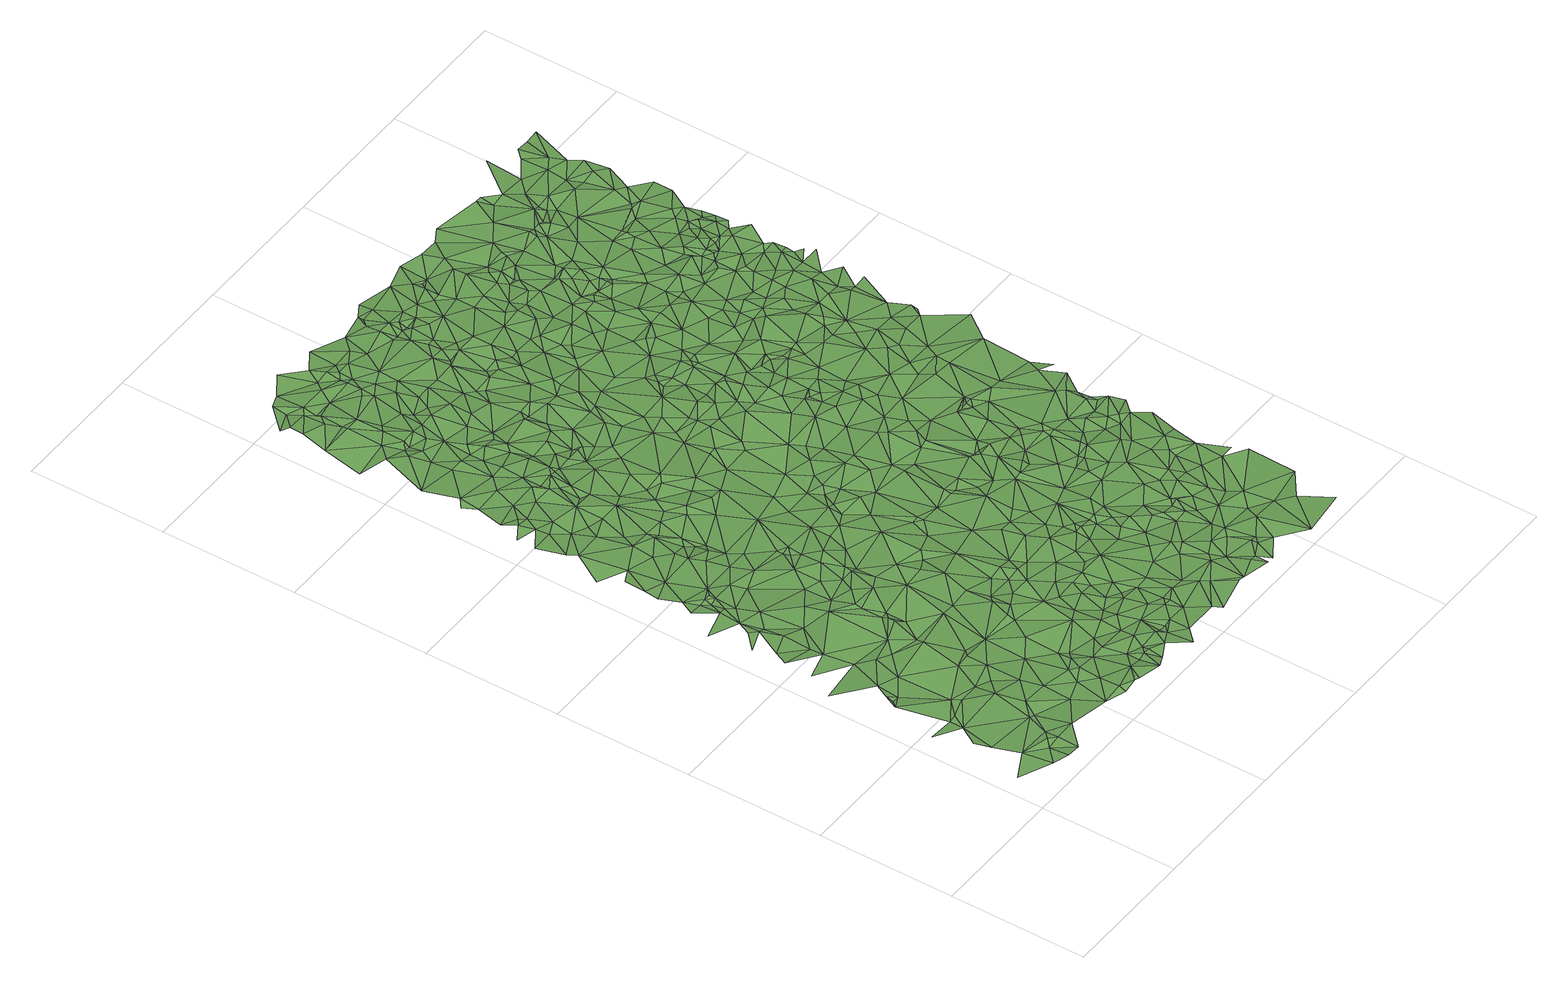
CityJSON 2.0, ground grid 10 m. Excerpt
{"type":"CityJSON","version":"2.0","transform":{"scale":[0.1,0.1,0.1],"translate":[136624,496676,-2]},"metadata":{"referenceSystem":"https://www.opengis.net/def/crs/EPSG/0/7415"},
"CityObjects":{
"plantcover1":{"type":"PlantCover","attributes":{"3df_class":"Forest","bgt_fysiekvoorkomen":"grasland agrarisch","bgt_status":"bestaand","identificatienamespace":"NL.IMGeo","begroeidterreindeeloptalud":"false","relatievehoogteligging":0,"aantal_punten":0},"geometry":[{"type":"MultiSurface","lod":"1","boundaries":[[[0,1,2]],[[2,3,0]],[[4,5,6]],[[7,3,2]],[[5,8,9]],[[3,10,0]],[[4,0,11]],[[12,3,7]],[[10,13,0]],[[4,11,5]],[[5,14,8]],[[15,3,12]],[[3,15,10]],[[11,0,13]],[[16,17,18]],[[15,13,10]],[[16,8,19]],[[16,20,17]],[[14,19,8]],[[21,14,5]],[[22,15,12]],[[17,20,18]],[[20,16,19]],[[22,13,15]],[[18,20,23]],[[21,19,14]],[[5,11,24]],[[25,23,26]],[[27,11,13]],[[21,5,24]],[[27,13,22]],[[23,20,28]],[[20,19,28]],[[29,11,27]],[[30,19,21]],[[24,11,29]],[[31,32,26]],[[33,34,35]],[[36,23,28]],[[22,37,27]],[[30,21,24]],[[26,23,36]],[[31,34,33]],[[27,37,29]],[[38,28,19]],[[30,38,19]],[[34,39,35]],[[40,41,42]],[[30,24,43]],[[44,24,29]],[[37,22,45]],[[42,35,39]],[[36,28,46]],[[29,37,47]],[[44,43,24]],[[48,34,31]],[[49,50,51]],[[42,49,40]],[[52,31,26]],[[44,29,47]],[[39,53,42]],[[52,26,36]],[[48,39,34]],[[54,30,43]],[[49,42,53]],[[46,28,55]],[[54,38,30]],[[55,28,38]],[[48,53,39]],[[52,36,46]],[[44,54,43]],[[56,37,45]],[[50,57,58]],[[47,37,56]],[[59,50,49]],[[60,49,53]],[[58,57,61]],[[49,62,59]],[[48,60,53]],[[31,63,48]],[[64,57,50]],[[64,50,59]],[[60,62,49]],[[54,65,38]],[[52,63,31]],[[61,57,66]],[[67,44,47]],[[68,69,45]],[[56,45,70]],[[64,66,57]],[[52,46,71]],[[61,72,73]],[[45,69,70]],[[67,54,44]],[[74,47,56]],[[73,72,75]],[[59,76,64]],[[76,59,62]],[[46,55,71]],[[65,77,38]],[[66,64,76]],[[77,55,38]],[[66,78,61]],[[75,79,80]],[[67,47,74]],[[66,76,81]],[[82,60,48]],[[83,69,68]],[[78,72,61]],[[72,79,75]],[[66,81,78]],[[54,84,65]],[[70,85,56]],[[56,85,74]],[[60,86,62]],[[78,81,76]],[[62,87,76]],[[79,88,89]],[[48,63,82]],[[90,52,71]],[[77,65,84]],[[54,67,84]],[[91,70,69]],[[76,87,78]],[[92,63,52]],[[90,93,52]],[[69,83,91]],[[85,94,74]],[[86,87,62]],[[93,92,52]],[[95,67,74]],[[90,71,96]],[[85,70,97]],[[98,60,82]],[[71,55,99]],[[99,55,77]],[[95,74,94]],[[91,83,100]],[[79,72,101]],[[60,98,86]],[[63,102,82]],[[72,78,103]],[[90,96,93]],[[85,97,94]],[[91,97,70]],[[104,105,106]],[[92,107,63]],[[108,84,67]],[[96,71,99]],[[79,109,88]],[[108,67,95]],[[110,92,93]],[[84,99,77]],[[110,93,96]],[[107,111,63]],[[63,111,102]],[[78,87,112]],[[94,113,95]],[[88,114,106]],[[100,115,91]],[[110,107,92]],[[102,98,82]],[[94,97,113]],[[79,101,109]],[[72,116,101]],[[87,86,117]],[[118,105,104]],[[104,106,114]],[[72,103,116]],[[103,78,119]],[[120,121,118]],[[112,119,78]],[[91,122,97]],[[123,91,115]],[[88,109,124]],[[88,124,114]],[[111,125,102]],[[87,117,112]],[[123,122,91]],[[126,84,108]],[[107,110,127]],[[128,113,97]],[[129,130,120]],[[107,127,111]],[[131,98,102]],[[132,86,98]],[[122,133,97]],[[134,123,115]],[[110,96,135]],[[136,99,84]],[[137,95,113]],[[138,118,104]],[[139,120,118]],[[117,86,132]],[[97,133,128]],[[137,108,95]],[[138,104,114]],[[120,139,129]],[[134,115,140]],[[134,122,123]],[[126,141,84]],[[125,111,127]],[[102,125,142]],[[101,143,109]],[[142,131,102]],[[135,96,99]],[[139,118,138]],[[144,124,109]],[[116,143,101]],[[145,130,129]],[[146,103,119]],[[131,132,98]],[[145,147,130]],[[103,148,116]],[[149,114,124]],[[150,122,134]],[[151,147,152]],[[141,153,84]],[[84,153,136]],[[154,119,112]],[[155,134,140]],[[128,137,113]],[[156,112,117]],[[133,122,157]],[[109,158,144]],[[155,150,134]],[[139,145,129]],[[127,110,135]],[[137,126,108]],[[103,159,148]],[[143,158,109]],[[143,116,148]],[[159,103,146]],[[144,160,124]],[[146,119,154]],[[157,122,150]],[[124,160,149]],[[133,161,128]],[[162,155,140]],[[138,114,163]],[[154,112,156]],[[139,138,164]],[[135,99,136]],[[162,150,155]],[[163,114,149]],[[127,165,125]],[[152,147,166]],[[125,165,142]],[[132,167,117]],[[131,168,132]],[[142,168,131]],[[157,161,133]],[[126,169,141]],[[164,145,139]],[[170,143,148]],[[166,147,145]],[[171,158,143]],[[117,172,156]],[[159,170,148]],[[173,146,154]],[[159,146,173]],[[171,143,170]],[[162,174,150]],[[164,138,163]],[[141,169,153]],[[160,163,149]],[[170,159,173]],[[157,150,174]],[[172,117,167]],[[137,128,175]],[[176,127,135]],[[152,177,178]],[[179,144,158]],[[165,127,176]],[[128,161,175]],[[136,153,180]],[[165,181,142]],[[181,168,142]],[[144,179,160]],[[182,167,132]],[[168,183,132]],[[184,126,137]],[[171,185,158]],[[183,182,132]],[[126,184,169]],[[185,171,170]],[[186,187,162]],[[153,169,188]],[[135,136,189]],[[187,174,162]],[[190,152,166]],[[165,176,191]],[[192,145,164]],[[191,181,165]],[[153,188,180]],[[157,193,161]],[[136,180,189]],[[192,166,145]],[[160,179,163]],[[175,194,137]],[[158,185,179]],[[174,193,157]],[[170,173,195]],[[182,196,167]],[[135,197,176]],[[198,173,154]],[[156,199,154]],[[161,200,175]],[[181,201,168]],[[177,152,190]],[[183,196,182]],[[169,202,188]],[[203,178,204]],[[196,172,167]],[[205,164,163]],[[206,174,187]],[[194,184,137]],[[168,201,183]],[[176,197,191]],[[207,208,209]],[[210,178,177]],[[187,186,211]],[[184,202,169]],[[195,185,170]],[[200,161,193]],[[193,174,206]],[[178,210,204]],[[209,208,203]],[[191,212,181]],[[172,199,156]],[[213,206,187]],[[192,164,205]],[[135,214,197]],[[215,194,175]],[[214,135,189]],[[215,175,200]],[[188,216,180]],[[163,179,217]],[[181,212,201]],[[193,206,213]],[[218,163,217]],[[218,219,163]],[[219,205,163]],[[192,220,166]],[[187,221,213]],[[221,187,211]],[[179,185,222]],[[220,190,166]],[[194,223,184]],[[224,188,202]],[[196,199,172]],[[195,173,198]],[[180,216,189]],[[221,193,213]],[[225,192,205]],[[154,199,198]],[[222,185,195]],[[226,196,183]],[[184,227,202]],[[228,203,204]],[[220,192,225]],[[229,194,215]],[[177,190,230]],[[201,226,183]],[[224,216,188]],[[231,207,232]],[[233,217,179]],[[177,230,210]],[[234,218,217]],[[235,200,193]],[[219,218,234]],[[236,197,214]],[[229,223,194]],[[237,215,200]],[[236,214,189]],[[209,203,228]],[[179,222,238]],[[239,225,205]],[[207,209,240]],[[210,241,204]],[[239,205,219]],[[197,242,191]],[[243,201,212]],[[221,244,193]],[[179,238,233]],[[223,245,184]],[[246,190,220]],[[227,224,202]],[[239,220,225]],[[247,221,211]],[[222,195,248]],[[204,241,228]],[[212,191,242]],[[239,219,234]],[[207,249,232]],[[215,250,229]],[[251,252,253]],[[249,207,240]],[[254,230,190]],[[245,227,184]],[[200,235,237]],[[199,196,226]],[[215,237,250]],[[255,253,231]],[[195,198,248]],[[254,190,246]],[[238,222,248]],[[193,244,235]],[[197,236,256]],[[216,257,189]],[[226,201,243]],[[209,228,258]],[[241,259,228]],[[189,257,236]],[[229,260,223]],[[210,230,261]],[[224,262,216]],[[234,217,263]],[[239,234,264]],[[265,220,239]],[[232,255,231]],[[217,233,263]],[[247,244,221]],[[228,259,258]],[[210,261,241]],[[251,266,252]],[[267,246,220]],[[268,247,211]],[[269,233,238]],[[260,245,223]],[[224,227,270]],[[254,271,230]],[[251,253,255]],[[272,209,258]],[[212,273,243]],[[240,209,272]],[[256,242,197]],[[274,229,250]],[[275,248,198]],[[276,250,237]],[[264,234,277]],[[259,241,278]],[[265,239,264]],[[265,267,220]],[[262,257,216]],[[262,224,270]],[[261,230,271]],[[236,257,256]],[[279,238,248]],[[260,229,274]],[[235,244,280]],[[281,254,246]],[[232,249,282]],[[259,283,258]],[[263,277,234]],[[244,247,284]],[[273,212,242]],[[285,198,199]],[[235,286,237]],[[255,232,282]],[[265,264,277]],[[261,278,241]],[[226,243,273]],[[287,233,269]],[[240,288,249]],[[244,284,280]],[[276,289,250]],[[258,283,272]],[[254,290,271]],[[281,246,267]],[[289,274,250]],[[288,240,272]],[[283,259,278]],[[269,238,291]],[[292,199,226]],[[293,270,227]],[[275,279,248]],[[286,276,237]],[[251,255,294]],[[233,287,263]],[[295,227,245]],[[294,266,251]],[[255,282,296]],[[249,288,282]],[[262,270,297]],[[280,286,235]],[[298,245,260]],[[285,275,198]],[[271,299,261]],[[297,257,262]],[[300,267,265]],[[291,238,279]],[[294,255,296]],[[254,281,290]],[[298,260,274]],[[290,299,271]],[[301,272,283]],[[288,272,301]],[[284,247,302]],[[257,303,256]],[[304,265,277]],[[302,280,284]],[[295,293,227]],[[286,289,276]],[[297,270,293]],[[300,281,267]],[[274,289,298]],[[256,303,242]],[[266,294,305]],[[304,300,265]],[[263,306,277]],[[298,295,245]],[[307,278,261]],[[199,292,308]],[[226,273,309]],[[278,307,283]],[[282,310,296]],[[280,302,286]],[[269,291,311]],[[285,279,275]],[[269,311,287]],[[285,199,308]],[[282,288,310]],[[268,312,247]],[[277,306,313]],[[292,226,309]],[[296,310,294]],[[314,290,281]],[[290,315,299]],[[277,313,304]],[[314,281,300]],[[316,301,283]],[[261,299,317]],[[318,273,242]],[[319,289,286]],[[302,247,312]],[[320,291,279]],[[290,314,315]],[[297,321,257]],[[309,273,322]],[[323,324,268]],[[287,325,263]],[[302,319,286]],[[307,316,283]],[[320,279,285]],[[273,318,322]],[[311,291,320]],[[263,325,306]],[[301,326,288]],[[327,314,300]],[[321,303,257]],[[305,294,328]],[[307,261,329]],[[330,299,315]],[[303,331,242]],[[332,295,298]],[[304,327,300]],[[298,289,333]],[[306,334,313]],[[325,287,311]],[[313,335,304]],[[328,294,310]],[[317,299,330]],[[336,297,293]],[[331,318,242]],[[317,329,261]],[[288,337,310]],[[330,315,314]],[[338,319,302]],[[319,333,289]],[[324,312,268]],[[313,334,335]],[[307,339,316]],[[316,326,301]],[[340,292,309]],[[322,341,309]],[[308,292,340]],[[333,332,298]],[[342,293,295]],[[312,338,302]],[[335,327,304]],[[334,306,343]],[[329,339,307]],[[332,344,295]],[[303,345,331]],[[326,337,288]],[[320,285,346]],[[346,285,308]],[[347,324,323]],[[321,297,348]],[[303,321,345]],[[325,349,306]],[[327,350,314]],[[306,351,343]],[[352,305,328]],[[334,343,335]],[[318,353,322]],[[318,331,354]],[[341,355,309]],[[352,356,305]],[[322,353,341]],[[336,348,297]],[[306,349,351]],[[357,319,338]],[[314,358,330]],[[344,342,295]],[[333,344,332]],[[342,336,293]],[[345,354,331]],[[329,359,339]],[[330,360,317]],[[350,327,335]],[[355,340,309]],[[337,361,310]],[[339,362,316]],[[363,328,310]],[[357,333,319]],[[311,320,364]],[[329,317,365]],[[350,358,314]],[[366,308,340]],[[362,326,316]],[[343,367,335]],[[363,310,361]],[[368,325,311]],[[369,338,312]],[[354,370,318]],[[339,359,371]],[[365,317,360]],[[329,365,359]],[[341,372,355]],[[326,361,337]],[[346,308,366]],[[321,373,345]],[[351,367,343]],[[345,373,354]],[[352,328,374]],[[335,367,350]],[[369,312,324]],[[375,340,355]],[[353,372,341]],[[376,324,347]],[[377,320,346]],[[370,353,318]],[[378,344,333]],[[339,371,362]],[[352,379,356]],[[363,374,328]],[[338,380,357]],[[360,330,381]],[[382,321,348]],[[349,325,368]],[[344,383,342]],[[358,384,330]],[[375,355,372]],[[326,385,361]],[[382,348,336]],[[333,357,386]],[[324,376,369]],[[349,387,351]],[[388,340,375]],[[389,352,374]],[[362,385,326]],[[350,390,358]],[[373,370,354]],[[380,338,369]],[[352,389,379]],[[367,390,350]],[[342,391,336]],[[392,363,361]],[[364,320,377]],[[388,366,340]],[[330,384,381]],[[378,383,344]],[[311,364,368]],[[393,359,365]],[[372,353,370]],[[374,363,392]],[[359,393,371]],[[378,333,394]],[[392,361,385]],[[351,387,367]],[[391,382,336]],[[390,395,358]],[[394,333,386]],[[360,396,365]],[[389,374,397]],[[397,374,392]],[[398,362,371]],[[383,399,342]],[[321,400,373]],[[399,391,342]],[[395,384,358]],[[401,377,346]],[[400,321,382]],[[402,346,366]],[[398,385,362]],[[360,381,396]],[[403,379,389]],[[404,357,380]],[[405,387,349]],[[404,386,357]],[[368,405,349]],[[376,406,369]],[[371,393,398]],[[367,407,390]],[[389,397,403]],[[408,375,372]],[[409,383,378]],[[410,392,385]],[[365,396,393]],[[401,346,402]],[[407,395,390]],[[411,397,392]],[[380,369,412]],[[413,366,388]],[[408,388,375]],[[364,377,401]],[[370,414,372]],[[391,415,382]],[[416,406,376]],[[395,417,384]],[[383,418,399]],[[410,385,398]],[[416,376,419]],[[384,417,381]],[[409,418,383]],[[379,403,420]],[[394,421,378]],[[412,369,406]],[[373,422,370]],[[387,423,367]],[[410,411,392]],[[411,403,397]],[[409,378,421]],[[415,424,382]],[[425,426,373]],[[427,394,386]],[[428,380,412]],[[381,429,396]],[[382,424,400]],[[430,398,393]],[[400,425,373]],[[417,395,407]],[[380,428,404]],[[367,423,407]],[[393,396,430]],[[431,368,364]],[[404,427,386]],[[381,417,432]],[[381,432,429]],[[433,391,399]],[[409,434,418]],[[372,414,408]],[[435,402,366]],[[373,426,422]],[[408,413,388]],[[436,401,402]],[[437,421,394]],[[438,406,416]],[[366,413,435]],[[394,427,437]],[[439,412,406]],[[387,405,440]],[[433,399,418]],[[419,438,416]],[[401,441,364]],[[409,421,434]],[[442,405,368]],[[433,415,391]],[[428,412,439]],[[411,443,403]],[[444,426,425]],[[370,445,414]],[[443,420,403]],[[423,387,440]],[[444,425,400]],[[446,411,410]],[[368,431,447]],[[422,445,370]],[[441,401,436]],[[418,434,433]],[[448,417,407]],[[449,431,364]],[[450,410,398]],[[451,396,429]],[[442,440,405]],[[452,406,438]],[[430,396,451]],[[434,421,453]],[[407,423,448]],[[436,402,435]],[[442,368,447]],[[454,421,437]],[[398,430,450]],[[432,455,429]],[[456,439,406]],[[428,457,404]],[[458,432,417]],[[459,444,400]],[[460,437,427]],[[446,443,411]],[[461,462,438]],[[463,426,444]],[[427,404,457]],[[364,441,449]],[[453,421,454]],[[413,408,464]],[[415,465,424]],[[434,453,433]],[[466,408,414]],[[460,454,437]],[[458,417,448]],[[452,456,406]],[[424,465,400]],[[435,413,467]],[[440,468,423]],[[447,431,469]],[[426,470,422]],[[429,455,451]],[[463,444,459]],[[439,471,428]],[[438,462,452]],[[413,464,467]],[[423,468,448]],[[443,472,420]],[[466,414,445]],[[458,455,432]],[[449,469,431]],[[473,459,400]],[[427,474,460]],[[463,470,426]],[[466,464,408]],[[433,465,415]],[[453,454,475]],[[476,446,410]],[[436,477,441]],[[450,430,451]],[[461,478,462]],[[433,453,479]],[[445,422,470]],[[454,460,475]],[[480,439,456]],[[440,442,481]],[[427,457,474]],[[446,472,443]],[[457,428,471]],[[473,463,459]],[[453,475,479]],[[482,452,462]],[[473,400,465]],[[447,483,442]],[[441,477,449]],[[482,456,452]],[[450,484,410]],[[468,485,448]],[[468,440,481]],[[435,486,436]],[[448,487,458]],[[471,439,480]],[[488,451,455]],[[458,489,455]],[[482,480,456]],[[482,462,478]],[[485,487,448]],[[483,447,469]],[[460,490,475]],[[488,455,489]],[[476,410,484]],[[474,490,460]],[[491,433,479]],[[436,486,477]],[[450,451,492]],[[493,474,457]],[[442,483,481]],[[469,449,494]],[[491,465,433]],[[446,495,472]],[[496,466,445]],[[435,467,497]],[[470,498,445]],[[493,490,474]],[[488,499,451]],[[458,487,500]],[[458,500,489]],[[467,464,497]],[[501,464,466]],[[502,463,473]],[[463,502,470]],[[477,503,449]],[[499,492,451]],[[457,504,493]],[[471,504,457]],[[495,446,476]],[[505,450,492]],[[489,506,488]],[[469,494,483]],[[507,480,482]],[[482,478,507]],[[508,485,468]],[[449,503,494]],[[475,509,479]],[[510,490,493]],[[506,499,488]],[[481,508,468]],[[511,465,491]],[[471,480,512]],[[489,500,506]],[[493,504,510]],[[513,450,505]],[[513,484,450]],[[499,505,492]],[[486,435,514]],[[471,515,504]],[[508,487,485]],[[516,473,465]],[[475,490,517]],[[518,472,495]],[[498,519,445]],[[491,479,509]],[[470,502,498]],[[514,435,497]],[[501,466,496]],[[496,445,519]],[[520,502,473]],[[521,476,484]],[[478,522,507]],[[477,486,523]],[[515,471,512]],[[521,495,476]],[[524,481,483]],[[477,523,503]],[[497,464,501]],[[525,490,510]],[[511,516,465]],[[506,500,526]],[[527,510,504]],[[504,515,527]],[[520,473,516]],[[518,528,472]],[[529,505,499]],[[487,530,500]],[[531,513,505]],[[480,507,532]],[[531,484,513]],[[511,491,533]],[[481,534,508]],[[475,517,509]],[[521,484,535]],[[499,506,536]],[[512,480,532]],[[481,524,534]],[[494,537,483]],[[531,505,529]],[[510,527,525]],[[494,503,538]],[[539,495,521]],[[540,541,483]],[[518,495,539]],[[490,525,517]],[[506,526,536]],[[542,498,502]],[[543,526,500]],[[484,531,544]],[[530,487,508]],[[535,484,544]],[[483,541,524]],[[545,546,511]],[[491,509,547]],[[537,540,483]],[[516,511,546]],[[515,548,527]],[[539,521,535]],[[514,549,486]],[[550,502,520]],[[549,523,486]],[[542,502,550]],[[533,545,511]],[[512,548,515]],[[529,499,551]],[[552,518,539]],[[553,491,547]],[[552,528,518]],[[494,538,537]],[[533,491,553]],[[525,527,548]],[[551,499,536]],[[500,530,543]],[[554,498,542]],[[536,526,543]],[[519,498,554]],[[535,544,555]],[[550,520,556]],[[535,557,539]],[[503,523,558]],[[503,558,538]],[[557,535,555]],[[540,559,541]],[[520,516,560]],[[522,561,507]],[[562,544,531]],[[563,524,541]],[[550,564,542]],[[565,501,496]],[[560,556,520]],[[539,566,552]],[[537,559,540]],[[497,501,567]],[[545,568,546]],[[525,569,517]],[[566,528,552]],[[531,529,570]],[[571,514,497]],[[519,565,496]],[[546,568,516]],[[572,530,508]],[[541,559,563]],[[573,549,514]],[[525,548,574]],[[512,575,548]],[[507,561,532]],[[576,508,534]],[[564,550,556]],[[533,568,545]],[[558,537,538]],[[555,544,577]],[[578,523,549]],[[532,579,512]],[[555,577,557]],[[557,580,539]],[[570,529,551]],[[547,509,581]],[[519,554,582]],[[574,569,525]],[[517,583,509]],[[577,544,562]],[[560,564,556]],[[572,508,576]],[[584,558,523]],[[570,562,531]],[[566,585,528]],[[524,586,534]],[[587,575,512]],[[536,543,588]],[[543,530,589]],[[566,539,580]],[[573,514,571]],[[554,542,590]],[[553,547,591]],[[592,497,567]],[[572,593,530]],[[533,553,594]],[[512,579,587]],[[536,588,551]],[[584,523,578]],[[571,497,592]],[[565,519,582]],[[516,595,560]],[[575,574,548]],[[564,590,542]],[[596,549,573]],[[557,577,580]],[[522,597,561]],[[568,595,516]],[[517,569,583]],[[586,524,563]],[[596,578,549]],[[537,598,559]],[[532,561,579]],[[501,599,567]],[[581,509,583]],[[558,598,537]],[[547,581,591]],[[599,501,565]],[[600,563,559]],[[577,562,570]],[[576,534,586]],[[564,560,595]],[[601,593,572]],[[588,543,589]],[[553,591,594]],[[582,554,590]],[[602,530,593]],[[601,572,576]],[[602,589,530]],[[584,603,558]],[[574,604,569]],[[568,533,605]],[[606,571,592]],[[597,522,607]],[[574,575,608]],[[578,603,584]],[[569,604,583]],[[580,577,609]],[[603,598,558]],[[610,573,571]],[[605,533,594]],[[559,598,600]],[[609,577,570]],[[563,600,586]],[[606,592,611]],[[610,571,606]],[[592,567,612]],[[595,568,613]],[[574,608,604]],[[570,551,614]],[[587,615,575]],[[566,616,585]],[[596,617,578]],[[618,596,573]],[[591,581,619]],[[580,616,566]],[[565,582,620]],[[594,591,619]],[[614,551,588]],[[617,603,578]],[[595,621,564]],[[564,622,590]],[[606,611,610]],[[612,567,599]],[[611,592,612]],[[575,615,608]],[[598,603,623]],[[610,618,573]],[[613,568,624]],[[601,576,625]],[[602,626,589]],[[582,590,620]],[[627,593,601]],[[588,589,626]],[[599,565,628]],[[593,627,602]],[[600,598,629]],[[605,624,568]],[[581,583,630]],[[609,570,631]],[[594,619,632]],[[623,629,598]],[[609,616,580]],[[579,633,587]],[[634,617,596]],[[621,622,564]],[[635,595,613]],[[605,594,632]],[[583,604,636]],[[586,637,576]],[[561,638,579]],[[634,596,618]],[[565,620,628]],[[608,639,604]],[[640,610,611]],[[581,630,619]],[[597,638,561]],[[595,635,621]],[[600,641,586]],[[642,629,623]],[[640,611,612]],[[601,625,627]],[[641,600,629]],[[635,613,624]],[[643,623,603]],[[643,603,617]],[[631,570,644]],[[640,618,610]],[[625,576,645]],[[646,614,588]],[[615,587,633]],[[599,647,612]],[[644,570,614]],[[626,648,588]],[[608,615,639]],[[637,645,576]],[[648,646,588]],[[626,602,649]],[[632,650,605]],[[617,651,652]],[[634,651,617]],[[599,628,647]],[[641,629,642]],[[609,631,653]],[[624,605,650]],[[602,627,649]],[[619,654,632]],[[636,655,583]],[[636,604,656]],[[657,637,586]],[[604,639,656]],[[583,655,630]],[[643,642,623]],[[652,643,617]],[[635,624,658]],[[586,641,659]],[[616,609,660]],[[661,590,622]],[[590,661,620]],[[659,657,586]],[[662,640,612]],[[650,658,624]],[[650,632,654]],[[621,663,622]],[[660,609,653]],[[662,612,647]],[[664,631,644]],[[653,631,664]],[[665,634,618]],[[618,640,666]],[[667,614,646]],[[663,668,622]],[[619,630,669]],[[621,635,670]],[[671,651,634]],[[672,652,651]],[[646,648,673]],[[674,641,642]],[[654,619,669]],[[648,626,675]],[[633,579,676]],[[644,614,667]],[[635,658,670]],[[579,638,676]],[[625,677,627]],[[678,639,615]],[[626,649,675]],[[643,652,672]],[[668,661,622]],[[679,628,620]],[[643,674,642]],[[666,640,662]],[[668,663,680]],[[673,667,646]],[[681,658,650]],[[666,665,618]],[[621,670,663]],[[625,645,677]],[[647,628,679]],[[665,671,634]],[[650,654,681]],[[657,682,637]],[[678,656,639]],[[615,633,678]],[[671,672,651]],[[656,683,636]],[[653,664,684]],[[673,648,675]],[[682,645,637]],[[685,660,653]],[[686,659,641]],[[655,636,683]],[[680,661,668]],[[627,687,649]],[[663,688,680]],[[679,662,647]],[[659,682,657]],[[655,689,630]],[[686,641,674]],[[616,660,690]],[[685,653,684]],[[670,688,663]],[[664,644,691]],[[692,654,669]],[[688,661,680]],[[660,685,684]],[[693,672,671]],[[669,630,689]],[[693,671,665]],[[656,678,683]],[[677,687,627]],[[681,654,692]],[[667,694,644]],[[661,695,620]],[[696,674,643]],[[697,679,620]],[[672,698,643]],[[667,673,699]],[[677,645,700]],[[686,682,659]],[[675,649,701]],[[665,666,702]],[[673,675,703]],[[678,633,704]],[[700,645,682]],[[690,660,684]],[[691,684,664]],[[705,672,693]],[[705,693,665]],[[620,695,697]],[[649,687,701]],[[692,669,706]],[[707,666,662]],[[688,708,661]],[[658,709,670]],[[681,709,658]],[[696,643,698]],[[670,708,688]],[[683,710,655]],[[705,665,702]],[[706,669,689]],[[691,644,694]],[[689,655,710]],[[681,692,711]],[[694,667,699]],[[712,683,678]],[[705,698,672]],[[713,673,703]],[[707,662,679]],[[699,673,713]],[[703,675,701]],[[677,714,687]],[[714,677,700]],[[674,696,715]],[[716,702,666]],[[686,717,682]],[[686,674,718]],[[711,692,706]],[[682,719,700]],[[706,689,720]],[[705,702,721]],[[684,722,690]],[[714,723,687]],[[681,711,724]],[[679,697,725]],[[670,709,708]],[[717,719,682]],[[698,705,721]],[[689,710,720]],[[718,674,715]],[[691,726,684]],[[703,701,727]],[[712,728,683]],[[729,694,699]],[[703,727,713]],[[707,716,666]],[[708,730,661]],[[731,714,700]],[[695,661,730]],[[702,716,721]],[[731,700,719]],[[728,710,683]],[[701,687,732]],[[686,733,717]],[[699,713,734]],[[726,722,684]],[[735,723,714]],[[687,723,732]],[[681,724,736]],[[681,736,709]],[[713,727,737]],[[738,696,698]],[[739,691,694]],[[734,729,699]],[[711,706,740]],[[706,720,740]],[[731,735,714]],[[741,679,725]],[[739,694,729]],[[734,713,737]],[[697,695,742]],[[733,719,717]],[[715,696,738]],[[708,709,743]],[[701,744,727]],[[745,723,735]],[[741,707,679]],[[711,746,724]],[[718,747,686]],[[698,721,748]],[[720,710,749]],[[725,697,742]],[[739,726,691]],[[733,686,747]],[[743,730,708]],[[731,745,735]],[[734,739,729]],[[746,711,740]],[[727,750,737]],[[744,701,732]],[[750,734,737]],[[745,751,723]],[[752,718,715]],[[746,753,724]],[[749,740,720]],[[754,732,723]],[[742,695,730]],[[721,716,755]],[[756,716,707]],[[698,748,738]],[[724,757,736]],[[727,744,750]],[[757,724,753]],[[754,723,751]],[[758,745,731]],[[740,753,746]],[[731,719,759]],[[760,719,733]],[[738,761,715]],[[762,722,726]],[[761,752,715]],[[763,741,725]],[[764,743,709]],[[734,765,739]],[[747,718,752]],[[725,742,766]],[[755,716,756]],[[758,767,745]],[[750,765,734]],[[768,756,707]],[[736,769,709]],[[770,751,745]],[[766,763,725]],[[771,748,721]],[[732,772,744]],[[745,767,770]],[[773,733,747]],[[754,772,732]],[[774,726,739]],[[758,731,759]],[[719,760,759]],[[721,755,771]],[[775,707,741]],[[776,750,744]],[[757,769,736]],[[760,733,773]],[[754,751,777]],[[765,778,739]],[[764,709,769]],[[761,738,779]],[[779,738,748]],[[775,768,707]],[[780,767,758]],[[744,772,776]],[[743,764,781]],[[782,747,752]],[[743,783,730]],[[726,774,762]],[[777,751,770]],[[754,777,772]],[[782,752,761]],[[763,775,741]],[[770,767,780]],[[784,773,747]],[[778,774,739]],[[768,785,756]],[[780,758,759]],[[760,773,784]],[[755,756,785]],[[742,730,783]],[[786,765,750]],[[786,750,776]],[[779,787,761]],[[748,788,779]],[[789,770,780]],[[761,787,782]],[[770,789,777]],[[790,763,766]],[[788,748,771]],[[781,783,743]],[[786,778,765]],[[776,772,791]],[[772,777,791]],[[792,771,755]],[[742,783,766]],[[784,747,793]],[[775,785,768]],[[790,775,763]],[[755,785,792]],[[747,782,793]],[[781,764,794]],[[795,780,759]],[[796,760,784]],[[762,774,797]],[[778,786,774]],[[789,791,777]],[[759,760,796]],[[795,789,780]],[[787,779,798]],[[779,788,799]],[[800,782,787]],[[759,796,795]],[[771,792,801]],[[799,798,779]],[[788,771,801]],[[796,784,793]],[[786,776,802]],[[792,785,801]],[[803,785,775]],[[800,787,798]],[[776,791,804]],[[803,775,790]],[[805,790,766]],[[788,801,799]],[[786,806,774]],[[789,807,791]],[[774,808,797]],[[796,809,795]],[[802,776,804]],[[789,795,810]],[[793,782,811]],[[796,793,812]],[[811,782,800]],[[813,798,799]],[[801,785,814]],[[786,802,806]],[[766,783,815]],[[790,805,803]],[[800,798,816]],[[774,806,808]],[[799,801,813]],[[785,803,817]],[[791,807,804]],[[766,815,805]],[[795,809,810]],[[812,793,818]],[[798,813,816]],[[807,789,819]],[[785,820,814]],[[821,796,812]],[[796,821,809]],[[810,819,789]],[[785,817,820]],[[806,802,822]],[[818,793,811]],[[822,802,804]],[[797,808,823]],[[824,800,816]],[[803,805,825]],[[822,808,806]],[[824,811,800]],[[826,813,801]],[[801,814,826]],[[812,818,827]],[[803,825,817]],[[828,822,804]],[[829,804,807]],[[809,830,810]],[[825,805,831]],[[812,832,821]],[[809,821,833]],[[827,832,812]],[[833,830,809]],[[811,827,818]],[[804,834,828]],[[816,813,835]],[[824,836,811]],[[808,822,837]],[[814,820,838]],[[834,804,829]],[[839,824,816]],[[814,838,826]],[[813,826,835]],[[819,810,840]],[[817,841,820]],[[837,822,828]],[[842,807,819]],[[840,810,830]],[[843,828,834]],[[821,832,833]],[[839,816,835]],[[808,844,823]],[[829,807,842]],[[845,811,836]],[[841,838,820]],[[827,811,845]],[[830,833,846]],[[847,832,827]],[[844,808,837]],[[832,846,833]],[[837,828,843]],[[848,819,840]],[[849,836,824]],[[841,817,850]],[[826,838,851]],[[819,848,852]],[[853,832,847]],[[847,827,854]],[[832,853,846]],[[855,843,834]],[[835,826,851]],[[839,849,824]],[[856,840,830]],[[819,852,842]],[[834,829,857]],[[845,854,827]],[[838,841,858]],[[854,853,847]],[[859,823,844]],[[855,837,843]],[[846,860,830]],[[848,840,856]],[[849,845,836]],[[846,853,861]],[[862,839,835]],[[838,858,851]],[[855,834,857]],[[857,829,842]],[[863,835,851]],[[856,830,860]],[[853,854,864]],[[865,844,837]],[[859,844,865]],[[855,866,837]],[[867,852,848]],[[853,868,861]],[[863,862,835]],[[861,860,846]],[[849,839,862]],[[853,864,868]],[[867,848,856]],[[854,845,869]],[[870,837,866]],[[864,854,871]],[[872,842,852]],[[837,870,865]],[[873,866,855]],[[874,845,849]],[[857,873,855]],[[875,863,851]],[[861,876,860]],[[864,871,868]],[[871,854,869]],[[863,877,862]],[[861,868,878]],[[869,845,874]],[[852,867,872]],[[866,873,870]],[[861,878,876]],[[879,856,860]],[[880,877,863]],[[881,849,862]],[[857,842,882]],[[868,871,878]],[[877,883,862]],[[856,879,867]],[[874,849,881]],[[876,884,860]],[[883,881,862]],[[857,882,873]],[[842,872,885]],[[878,884,876]],[[870,886,865]],[[871,869,887]],[[860,884,879]],[[878,871,888]],[[884,878,889]],[[871,887,888]],[[890,869,874]],[[872,867,891]],[[889,878,888]],[[842,885,892]],[[867,879,893]],[[842,892,882]],[[890,887,869]],[[873,894,870]],[[895,865,886]],[[884,889,896]],[[867,893,891]],[[879,884,897]],[[888,887,898]],[[896,889,888]],[[872,891,885]],[[873,882,899]],[[884,896,897]],[[870,894,886]],[[879,897,893]],[[888,900,896]],[[898,900,888]],[[873,899,894]],[[896,900,901]],[[897,896,901]],[[902,885,891]],[[882,903,899]],[[882,892,903]],[[885,902,892]],[[893,904,891]],[[893,897,904]],[[886,894,905]],[[899,903,906]],[[906,903,892]],[[902,891,907]],[[899,908,894]],[[891,904,907]],[[892,902,909]],[[894,910,905]],[[911,899,906]],[[909,906,892]],[[908,899,911]],[[894,908,910]],[[905,910,912]],[[911,906,909]],[[912,910,913]],[[908,914,910]],[[913,910,914]]]}]}
},
"vertices":[
[33,38,11],[13,28,10],[38,18,9],[48,28,9],[28,58,9],[33,83,9],[23,68,11],[48,13,11],[33,93,9],[13,93,11],[53,33,11],[63,53,11],[58,13,10],[58,38,10],[38,93,10],[58,28,11],[23,128,11],[28,133,9],[28,138,11],[48,103,11],[33,133,9],[53,98,10],[73,28,11],[33,148,11],[68,83,12],[8,168,11],[43,173,9],[68,53,9],[48,143,10],[73,63,12],[68,98,10],[38,193,11],[18,188,10],[18,208,11],[38,203,10],[23,218,10],[53,163,11],[93,43,9],[78,118,10],[38,223,11],[28,243,11],[18,233,9],[33,238,11],[78,93,10],[88,78,11],[103,23,10],[63,158,10],[93,63,10],[53,218,9],[33,253,10],[33,268,11],[13,263,9],[73,168,10],[38,238,9],[88,103,11],[83,148,11],[108,48,10],[33,283,10],[23,283,11],[38,268,11],[48,248,11],[28,293,11],[43,263,10],[73,213,11],[38,278,9],[88,118,11],[38,283,11],[108,88,9],[118,18,10],[118,23,12],[118,38,11],[83,153,10],[38,313,10],[23,308,10],[113,58,11],[23,318,11],[43,278,11],[93,123,9],[48,288,10],[33,338,11],[23,333,12],[43,283,11],[68,228,11],[128,18,12],[108,118,10],[118,53,12],[63,268,9],[58,278,11],[28,372,10],[13,348,11],[88,173,12],[138,28,11],[88,183,10],[88,178,12],[123,63,11],[123,73,10],[93,168,10],[133,53,10],[83,238,9],[113,153,10],[133,18,10],[53,333,10],[83,218,10],[63,313,12],[33,398,11],[18,398,10],[23,378,11],[88,198,10],[123,98,11],[53,348,12],[93,183,10],[88,203,11],[73,288,10],[128,68,9],[43,388,9],[148,13,12],[63,323,11],[78,273,11],[33,408,10],[68,303,11],[28,418,12],[18,412,10],[148,38,9],[148,28,9],[48,372,11],[98,213,11],[133,113,10],[108,203,10],[148,63,9],[33,422,11],[23,428,11],[93,233,11],[93,253,11],[143,53,11],[153,28,11],[123,188,9],[123,153,9],[153,83,11],[43,402,12],[38,418,10],[158,18,9],[133,118,12],[103,223,10],[68,342,11],[58,358,10],[43,432,10],[78,308,10],[28,448,10],[73,323,9],[53,382,10],[158,33,10],[23,458,10],[28,462,12],[138,133,12],[83,298,9],[158,28,11],[88,288,10],[163,43,11],[68,348,11],[78,318,8],[63,378,12],[163,53,10],[168,23,11],[63,398,12],[53,422,11],[113,223,10],[48,448,11],[103,268,9],[108,243,11],[143,123,11],[78,328,10],[73,342,9],[103,273,9],[83,313,8],[173,33,12],[163,68,11],[118,208,9],[48,482,11],[23,488,9],[78,378,12],[138,153,11],[113,228,11],[103,263,10],[108,258,10],[158,108,10],[83,348,10],[178,8,12],[178,28,10],[143,138,10],[143,173,12],[58,458,10],[118,223,8],[63,432,11],[178,48,10],[163,88,9],[98,338,10],[108,268,11],[133,203,11],[108,323,10],[118,298,11],[173,63,11],[118,248,11],[153,128,10],[33,522,11],[43,512,11],[68,422,11],[178,33,9],[18,558,11],[13,528,10],[43,532,10],[48,498,9],[188,18,11],[128,238,9],[183,33,9],[138,188,11],[173,73,9],[158,148,9],[78,398,11],[73,402,9],[73,418,10],[68,442,10],[188,33,11],[93,352,9],[168,103,9],[163,138,9],[68,428,10],[133,268,9],[168,128,10],[48,518,9],[178,93,10],[58,482,11],[23,578,11],[38,572,11],[88,382,10],[78,412,11],[193,53,10],[148,193,9],[188,68,11],[98,362,10],[78,428,12],[43,558,11],[53,508,10],[153,228,11],[133,253,9],[198,43,11],[178,113,9],[68,458,11],[203,33,10],[103,342,12],[43,562,10],[183,78,10],[33,598,9],[18,592,10],[23,588,11],[68,472,9],[38,588,10],[153,198,11],[163,178,11],[53,522,11],[53,518,8],[183,103,10],[68,502,10],[168,148,11],[98,408,12],[83,428,11],[83,432,13],[33,608,11],[83,448,12],[213,18,11],[103,372,9],[173,138,11],[68,482,9],[53,538,11],[143,253,11],[188,93,9],[118,333,12],[193,73,9],[88,428,10],[63,512,11],[118,348,10],[203,48,10],[83,462,10],[43,578,11],[63,522,12],[203,43,11],[128,333,11],[203,68,9],[108,388,11],[53,558,11],[198,83,9],[78,478,11],[113,368,10],[138,288,8],[183,138,9],[43,592,11],[193,123,9],[43,582,9],[178,148,9],[193,103,11],[73,488,11],[88,448,10],[58,542,10],[213,48,11],[168,203,9],[98,438,10],[43,612,10],[103,418,10],[73,522,10],[143,303,9],[153,268,11],[58,582,9],[118,372,12],[228,38,11],[98,428,11],[88,468,11],[88,478,9],[73,538,11],[88,498,10],[163,243,10],[213,68,10],[128,352,12],[188,183,9],[153,258,10],[218,13,9],[233,33,10],[118,402,10],[78,562,10],[103,448,12],[63,592,11],[83,522,11],[93,482,9],[173,218,9],[203,108,10],[213,103,11],[108,428,11],[108,432,9],[203,153,9],[73,568,11],[223,48,10],[78,532,9],[158,288,9],[158,268,10],[208,138,11],[113,428,10],[208,118,10],[178,213,10],[148,342,9],[243,18,11],[198,168,10],[123,412,11],[113,452,11],[118,422,9],[68,598,10],[173,258,10],[178,218,10],[163,278,9],[58,622,12],[228,73,9],[113,472,11],[88,528,10],[98,502,11],[78,572,11],[88,552,11],[78,582,11],[153,378,9],[98,518,11],[163,308,11],[123,442,10],[148,398,11],[248,43,11],[183,253,9],[93,538,10],[173,273,9],[193,213,9],[78,588,10],[168,283,11],[248,18,10],[153,358,10],[223,118,9],[73,608,12],[243,63,10],[113,498,11],[208,168,9],[223,128,10],[118,478,10],[88,568,10],[238,83,10],[138,428,12],[173,293,10],[78,598,12],[118,458,10],[218,148,10],[83,582,10],[103,538,11],[233,103,9],[118,472,9],[113,518,9],[83,592,11],[98,558,10],[223,138,9],[218,193,11],[158,358,11],[168,342,10],[88,598,10],[248,73,11],[143,418,10],[258,38,9],[133,468,11],[193,283,11],[228,128,11],[98,572,11],[93,592,11],[253,48,10],[183,303,11],[198,268,9],[223,163,9],[263,23,11],[128,478,11],[228,133,11],[268,13,10],[88,618,11],[238,123,8],[208,248,11],[143,442,10],[218,173,10],[208,213,10],[208,218,11],[248,93,9],[253,68,10],[118,512,10],[113,538,10],[158,388,9],[123,508,9],[238,153,10],[238,128,9],[188,323,10],[173,348,11],[243,108,10],[268,23,10],[263,53,11],[148,442,11],[173,372,11],[158,412,10],[103,598,11],[213,213,9],[208,258,11],[108,588,10],[163,402,11],[143,468,10],[173,382,11],[128,552,10],[128,538,11],[278,33,11],[243,128,10],[248,118,9],[133,512,11],[273,48,10],[268,83,9],[143,488,10],[223,203,9],[253,108,11],[273,13,10],[278,28,11],[223,218,9],[198,303,9],[243,188,9],[203,283,10],[193,313,10],[153,458,11],[173,388,10],[218,248,9],[278,63,9],[113,608,10],[233,198,10],[263,98,10],[253,128,9],[128,582,10],[183,372,10],[288,23,11],[253,138,11],[278,53,11],[163,448,9],[283,33,10],[178,412,12],[133,572,11],[153,472,10],[198,362,11],[153,478,12],[138,518,9],[143,512,10],[268,108,9],[253,158,9],[133,542,9],[268,93,11],[188,392,11],[128,592,12],[228,283,11],[218,323,11],[233,253,10],[143,542,11],[153,502,11],[223,303,9],[243,223,10],[193,382,11],[278,83,10],[138,552,10],[148,518,11],[298,43,11],[173,472,9],[273,143,9],[278,93,9],[248,188,11],[293,68,11],[138,562,9],[213,338,10],[283,78,9],[253,208,10],[283,118,11],[128,602,11],[233,278,10],[248,218,11],[133,582,9],[308,8,11],[203,372,10],[188,432,10],[283,98,9],[158,512,9],[283,93,11],[133,612,10],[148,548,10],[173,498,9],[143,562,9],[303,53,9],[268,173,11],[178,448,10],[138,582,10],[158,528,11],[198,408,9],[198,392,9],[138,592,12],[188,418,10],[188,422,12],[238,253,12],[163,512,10],[143,578,11],[258,188,10],[258,193,11],[273,153,11],[293,88,9],[208,362,10],[248,223,8],[158,542,11],[133,608,10],[273,163,9],[243,263,11],[143,582,9],[253,223,8],[143,588,11],[208,392,11],[198,418,10],[258,218,12],[318,43,9],[153,572,10],[193,428,11],[258,228,10],[243,288,10],[143,608,11],[233,318,11],[268,198,9],[293,113,9],[163,568,11],[228,338,11],[178,478,10],[223,352,10],[298,103,11],[303,83,11],[193,468,11],[153,582,10],[218,378,10],[313,63,11],[153,592,10],[288,148,10],[248,273,11],[293,138,12],[213,388,12],[143,618,10],[208,442,9],[308,73,9],[178,532,10],[178,512,9],[258,263,9],[283,163,10],[233,328,10],[183,492,11],[283,168,9],[273,213,9],[223,362,12],[328,33,11],[213,412,11],[248,308,11],[213,422,11],[188,488,9],[183,508,11],[218,392,10],[303,113,11],[288,193,10],[233,338,9],[343,13,9],[308,103,10],[163,588,11],[238,342,10],[238,333,11],[248,323,10],[278,208,10],[183,558,9],[318,98,11],[168,612,10],[228,382,11],[238,358,11],[293,168,11],[263,288,11],[278,233,10],[273,253,10],[218,412,11],[288,198,11],[203,482,11],[193,518,12],[203,498,11],[258,303,10],[218,418,10],[308,153,12],[173,582,10],[293,173,11],[333,93,10],[238,368,10],[283,213,9],[313,133,10],[213,458,9],[348,48,9],[318,118,9],[248,342,11],[223,428,10],[223,418,11],[238,398,11],[183,572,9],[213,478,9],[188,538,11],[258,318,11],[193,532,12],[203,512,9],[293,193,11],[238,378,11],[233,382,9],[178,592,11],[303,178,9],[313,148,10],[318,123,11],[218,452,11],[293,203,11],[223,448,10],[178,602,10],[288,258,9],[258,328,9],[283,248,9],[178,582,11],[253,368,11],[258,348,10],[193,558,11],[278,253,9],[313,168,9],[293,243,9],[248,378,9],[248,382,11],[198,542,10],[238,418,9],[203,532,10],[348,83,10],[218,498,10],[333,113,11],[278,308,10],[283,253,10],[308,193,9],[233,458,10],[328,133,11],[188,598,8],[183,598,8],[238,438,11],[218,508,11],[288,253,10],[323,163,9],[188,618,9],[203,588,11],[313,183,11],[253,372,11],[203,578,12],[293,283,12],[253,402,9],[288,293,10],[258,392,11],[208,558,11],[228,482,11],[218,532,10],[263,362,10],[213,538,11],[343,93,10],[263,372,10],[323,173,10],[288,333,11],[303,248,11],[323,213,11],[333,163,11],[323,183,9],[338,133,9],[213,552,9],[228,498,11],[258,412,11],[278,358,11],[243,458,11],[258,432,9],[238,472,11],[328,168,11],[268,372,11],[203,612,11],[228,508,10],[328,193,11],[293,303,11],[208,598,11],[218,548,11],[343,153,9],[213,568,11],[308,283,10],[238,492,9],[233,528,11],[253,458,10],[218,562,11],[233,502,11],[328,208,11],[218,552,9],[273,408,9],[218,572,10],[338,183,11],[298,323,10],[308,293,11],[313,248,9],[233,532,9],[238,502,10],[333,188,9],[263,448,11],[278,402,11],[343,173,9],[228,558,11],[243,512,10],[268,428,10],[333,193,9],[238,522,11],[293,368,9],[288,358,10],[333,203,8],[248,498,11],[263,482,9],[263,468,9],[273,418,9],[218,612,10],[303,318,11],[333,233,11],[233,568,10],[313,303,10],[248,502,11],[298,348,10],[343,218,9],[248,508,11],[293,382,12],[243,532,11],[263,458,9],[238,582,10],[308,338,10],[243,538,10],[248,522,11],[233,572,11],[283,408,11],[253,502,9],[338,243,9],[278,432,9],[338,278,11],[268,458,10],[303,358,11],[243,562,10],[283,422,11],[293,392,10],[258,512,11],[318,323,11],[253,532,10],[298,372,11],[283,452,9],[343,228,11],[268,488,10],[278,468,12],[228,618,11],[293,412,10],[298,402,11],[293,422,10],[308,382,10],[258,562,11],[323,338,9],[263,558,9],[333,323,11],[258,568,12],[268,538,11],[253,592,11],[283,482,9],[283,508,9],[303,442,10],[288,458,9],[308,408,10],[318,382,10],[353,298,10],[308,418,11],[333,348,9],[298,452,11],[283,522,9],[328,372,11],[298,472,11],[263,568,10],[263,612,11],[308,432,11],[338,333,11],[323,398,11],[303,458,10],[268,568,11],[278,552,9],[293,492,11],[338,328,10],[303,468,9],[298,478,9],[273,562,11],[323,412,11],[308,438,12],[278,578,11],[328,382,9],[318,422,10],[293,512,10],[333,372,10],[288,552,10],[273,568,9],[268,602,9],[318,448,10],[303,482,10],[308,462,11],[293,518,11],[328,438,9],[343,372,11],[333,398,9],[293,522,10],[308,468,11],[313,462,9],[283,572,9],[303,508,10],[288,568,8],[343,388,11],[268,612,11],[313,492,8],[313,478,12],[333,428,11],[333,412,10],[318,468,9],[278,602,11],[283,578,9],[308,522,9],[318,472,11],[328,462,11],[288,592,9],[323,468,11],[313,528,11],[293,578,11],[333,442,11],[348,412,10],[318,488,11],[338,422,10],[323,482,10],[323,502,9],[343,418,11],[338,438,10],[308,568,11],[338,428,11],[323,492,11],[318,532,9],[298,602,9],[333,468,10],[333,478,11],[328,488,11],[343,458,11],[323,528,10],[323,548,9],[328,508,10],[313,592,11],[298,628,11],[333,488,9],[333,502,11],[338,472,11],[313,578,9],[338,482,10],[338,492,9],[328,542,11],[318,568,9],[343,518,9],[313,612,10],[328,568,11],[343,532,9],[328,588,10],[338,562,9],[323,598,11],[333,578,11],[318,618,11],[328,618,10],[338,618,11]
]}
